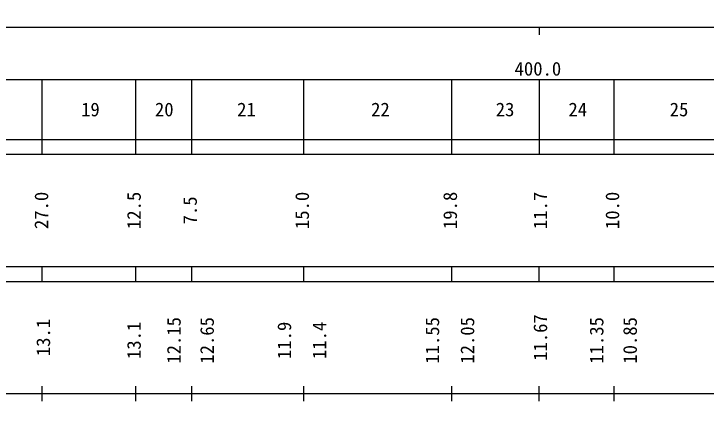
# Model space of a CAD drawing. Units: millimetres on the paper, enlarged 1000 times. Extents: x -26838254 to 31726990, y -58211578 to 380000.
# Drawn here: x 397738 to 490351, y 154187 to 206787 of the extents above; entities that cross this region are included whole.
import ezdxf
from ezdxf.enums import TextEntityAlignment as Align

# ---------------------------------------------------------------- set-up
doc = ezdxf.new("R2010")
doc.units = ezdxf.units.MM
doc.header["$LTSCALE"] = 1000
doc.layers.add('M-BGD', color=7, linetype='Continuous', lineweight=13)
doc.layers.add('M-TTL-BAND', color=7, linetype='Continuous', lineweight=25)
doc.styles.add('ＭＳ ゴシック', font='')
doc.styles.get('ＭＳ ゴシック').set_extended_font_data('MS Gothic')

msp = doc.modelspace()

# ---------------------------------------------------------------- linework, layer by layer
at = {"layer": 'M-BGD'}
msp.add_arc((2444368, -28928956), 29282622, 93.73052, 93.73052, dxfattribs=at)
at = {"layer": 'M-TTL-BAND'}
for p, q in [((40000, 205000), (579000, 205000)), ((468000, 205000), (468000, 204000)), ((68000, 198000), (579000, 198000)), ((401500, 198000), (401500, 188000)), ((414000, 198000), (414000, 188000)), ((421500, 198000), (421500, 188000)), ((436500, 198000), (436500, 188000)), ((456300, 198000), (456300, 188000)), ((468000, 198000), (468000, 188000)), ((478000, 198000), (478000, 188000)), ((40000, 190000), (579000, 190000)), ((40000, 188000), (579000, 188000)), ((40000, 173000), (579000, 173000)), ((401500, 173000), (401500, 171000)), ((414000, 173000), (414000, 171000)), ((421500, 173000), (421500, 171000)), ((436500, 173000), (436500, 171000)), ((456300, 173000), (456300, 171000)), ((468000, 171000), (468000, 173000)), ((478000, 173000), (478000, 171000)), ((40000, 171000), (579000, 171000)), ((401500, 157000), (401500, 155000)), ((414000, 157000), (414000, 155000)), ((421500, 157000), (421500, 155000)), ((436500, 157000), (436500, 155000)), ((456300, 157000), (456300, 155000)), ((468000, 155000), (468000, 157000)), ((478000, 157000), (478000, 155000)), ((40000, 156000), (579000, 156000))]:
    msp.add_line(p, q, dxfattribs=at)

# ---------------------------------------------------------------- texts
at = {"layer": 'M-TTL-BAND', "style": 'ＭＳ ゴシック'}
for s, p in [('400.0', (467844, 199445)), ('19', (407980, 194000)), ('20', (417861, 194000)), ('21', (428856, 194000)), ('22', (446780, 194000)), ('23', (463453, 194000)), ('24', (473178, 194000)), ('25', (486724, 194000))]:
    msp.add_text(s, height=1833, dxfattribs=at).set_placement(p, align=Align.MIDDLE_CENTER)
for s, p in [('27.0', (401419, 180500)), ('12.5', (413802, 180500)), ('15.0', (436302, 180500)), ('19.8', (456102, 180500)), ('11.7', (468165, 180500)), ('10.0', (477802, 180500)), ('7.5', (421302, 180500)), ('13.1', (401669, 163500)), ('12.15', (419140, 163119)), ('12.65', (423580, 163119)), ('11.55', (453717, 163119)), ('12.05', (458410, 163119)), ('11.67', (468164, 163500)), ('11.35', (475691, 163119)), ('10.85', (480165, 163119)), ('13.1', (413802, 163119)), ('11.9', (433917, 163119)), ('11.4', (438610, 163119))]:
    msp.add_text(s, height=1833, rotation=90, dxfattribs=at).set_placement(p, align=Align.MIDDLE_CENTER)

doc.saveas('drawing.dxf')
